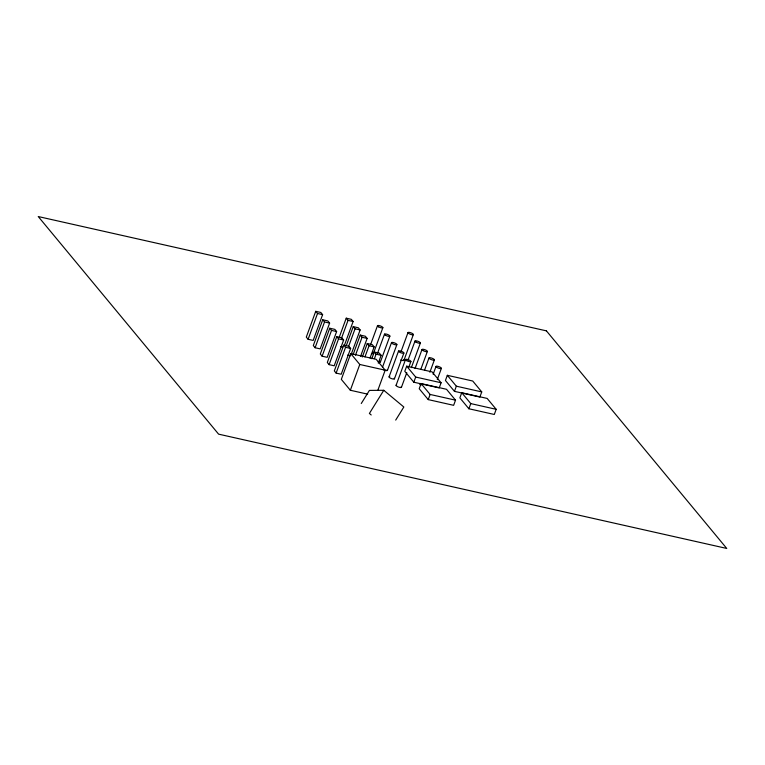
<?xml version="1.0" encoding="UTF-8"?>
<svg xmlns="http://www.w3.org/2000/svg" width="765" height="765" viewBox="0 0 765 765"><rect width="100%" height="100%" fill="white"/><g stroke="black" fill="none" stroke-linecap="round" stroke-linejoin="round"><path stroke-width="1.15" d="M315.735 311.326L306.296 337.107L308.104 339.287L313.181 340.425L322.62 314.645L320.812 312.464L315.735 311.326L317.532 313.497L322.62 314.645M308.104 339.287L317.532 313.497M322.734 319.78L313.306 345.56L315.103 347.74L320.191 348.878L329.619 323.098L327.822 320.918L322.734 319.78L324.542 321.95L329.619 323.098M315.103 347.74L324.542 321.95M329.744 328.233L320.305 354.013L322.113 356.194L327.191 357.332L336.629 331.551L334.821 329.371L329.744 328.233L331.551 330.404L336.629 331.551M322.113 356.194L331.551 330.404M336.753 336.686L327.315 362.467L329.122 364.647L334.2 365.785L343.638 340.004L341.831 337.824L336.753 336.686L338.551 338.857L343.638 340.004M329.122 364.647L338.551 338.857M339.258 337.241L346.239 318.183L351.317 319.33L353.124 321.501L344.508 345.044M341.477 338.302L348.037 320.363L346.239 318.183M343.753 345.139L334.324 370.92L336.122 373.1L341.209 374.238L350.638 348.457L348.84 346.277L343.753 345.139L345.56 347.31L350.638 348.457M336.122 373.1L345.56 347.31M346.268 345.694L353.239 326.636L358.326 327.783L360.124 329.954L351.508 353.497M348.477 346.755L355.046 328.816L353.239 326.636M377.805 390.37L385.187 370.184L376.17 359.311L350.762 353.593L341.324 379.373L350.341 390.255L367.669 394.157M353.277 354.147L360.248 335.089L365.326 336.237L367.133 338.407L360.564 356.347M355.486 355.209L362.046 337.269L360.248 335.089M362.333 356.997L367.257 343.542L372.335 344.69L374.142 346.861L370.04 358.077M350.341 390.255L359.78 364.475L350.762 353.593M364.953 356.93L369.055 345.723L367.257 343.542M370.518 344.795L377.489 325.737M373.425 353.459L382.863 327.678M371.8 358.728L374.257 351.996L379.344 353.143L381.142 355.314L378.273 363.165M374.42 358.661L376.064 354.176L374.257 351.996M377.528 353.248L384.499 334.19M380.435 361.912L389.873 336.131M382.481 367.305L391.508 342.644M387.444 370.365L396.882 344.585A2.859 0.784 20.1 0 0 393.229 342.51A2.859 0.784 20.1 0 0 392.493 343.695A2.859 0.784 20.1 0 0 396.853 344.632M389.079 376.877L398.517 351.097M401.023 351.651L407.994 332.593M394.444 378.818L403.882 353.038A2.859 0.784 20.1 0 0 400.238 350.963A2.859 0.784 20.1 0 0 399.502 352.149A2.859 0.784 20.1 0 0 403.863 353.086M403.93 360.325L413.368 334.534A2.859 0.784 20.1 0 0 409.724 332.469A2.859 0.784 20.1 0 0 408.979 333.645A2.859 0.784 20.1 0 0 413.349 334.592M396.079 385.33L405.517 359.55M408.032 360.105L415.003 341.047M406.674 366.167L404.79 371.321L413.808 382.204L439.215 387.922L441.099 382.758L432.082 371.886L406.674 366.167L415.691 377.049L441.099 382.758M401.453 387.281L406.789 372.698M408.835 367.095L410.891 361.491M411.35 367.659L420.377 342.988M415.032 368.558L422.012 349.5M413.808 382.204L415.691 377.049M420.817 369.38L427.377 351.441M424.499 370.289L429.012 357.953M421.104 383.571L419.21 388.735L428.228 399.607L453.635 405.326L455.529 400.172L446.511 389.289L421.104 383.571L430.121 394.453L455.529 400.172M429.873 372.23L434.386 359.894A2.859 0.784 20.1 0 0 430.743 357.829A2.859 0.784 20.1 0 0 429.997 359.005A2.859 0.784 20.1 0 0 434.367 359.952M433.153 374.257L436.021 366.406M428.228 399.607L430.121 394.453M437.293 379.564L441.395 368.357A2.859 0.784 20.1 0 0 437.743 366.282A2.859 0.784 20.1 0 0 437.006 367.458A2.859 0.784 20.1 0 0 441.367 368.405M447.324 375.309L445.44 380.473L454.458 391.345L479.865 397.064L481.749 391.909L472.732 381.027L447.324 375.309L456.342 386.191L481.749 391.909M454.458 391.345L456.342 386.191M461.754 392.722L459.87 397.877L468.888 408.759L494.295 414.467L496.179 409.313L487.162 398.431L461.754 392.722L470.771 403.595L496.179 409.313M468.888 408.759L470.771 403.595M361.271 403.509L369.409 390.408L383.781 390.293L403.834 407.009L395.696 420.1M383.781 390.293L369.39 413.454L371.216 414.974M348.037 320.363L353.124 321.501M355.046 328.816L360.124 329.954M362.046 337.269L367.133 338.407M369.055 345.723L374.142 346.861M376.064 354.176L381.142 355.314M340.635 346.602L342.663 347.061M347.645 355.056L350.686 355.744M359.78 364.475L385.187 370.184M401.156 386.717A2.859 0.784 20.1 0 1 400.353 387.511A2.859 0.784 20.1 0 1 396.834 386.239A2.859 0.784 20.1 0 1 396.633 385.082M421.104 385.082A2.859 0.784 20.1 0 1 420.387 383.485M394.147 378.264A2.859 0.784 20.1 0 1 393.286 379.048A2.859 0.784 20.1 0 1 389.739 377.728A2.859 0.784 20.1 0 1 389.758 376.619M387.052 369.724A2.859 0.784 20.1 0 1 386.765 370.623A2.859 0.784 20.1 0 1 383.6 369.763M379.813 361.099A2.859 0.784 20.1 0 1 378.283 361.941M403.538 359.684A2.859 0.784 20.1 0 1 403.432 360.573A2.859 0.784 20.1 0 1 400.63 359.961M372.928 352.732A2.859 0.784 20.1 0 1 371.465 353.535M546.401 330.853L38.25 216.552L218.599 434.147L726.75 548.448L546.401 330.853M406.502 360.602A2.859 0.784 20.1 0 0 410.862 361.539A2.859 0.784 20.1 0 0 407.248 359.416A2.859 0.784 20.1 0 0 406.502 360.602M422.997 350.552A2.859 0.784 20.1 0 0 427.358 351.498A2.859 0.784 20.1 0 0 423.734 349.376A2.859 0.784 20.1 0 0 422.997 350.552M415.988 342.098A2.859 0.784 20.1 0 0 420.348 343.045A2.859 0.784 20.1 0 0 416.724 340.922A2.859 0.784 20.1 0 0 415.988 342.098M385.484 335.242A2.859 0.784 20.1 0 0 389.844 336.179A2.859 0.784 20.1 0 0 386.22 334.056A2.859 0.784 20.1 0 0 385.484 335.242M378.484 326.789A2.859 0.784 20.1 0 0 382.844 327.726A2.859 0.784 20.1 0 0 379.22 325.603A2.859 0.784 20.1 0 0 378.484 326.789"/></g></svg>
